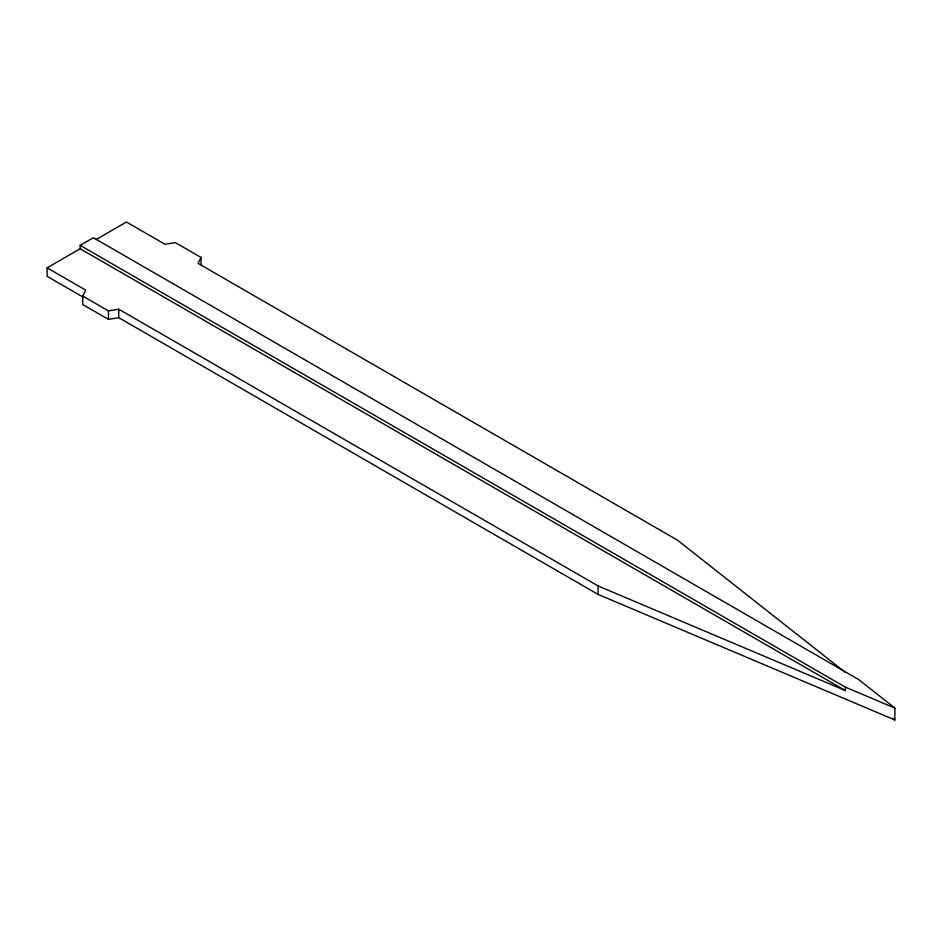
<?xml version="1.0" encoding="UTF-8"?>
<svg xmlns="http://www.w3.org/2000/svg" width="942" height="942" viewBox="0 0 942 942"><rect width="100%" height="100%" fill="white"/><g stroke="black" fill="none" stroke-linecap="round" stroke-linejoin="round"><path stroke-width="1.41" d="M80.164 245.356L845.433 687.177L845.433 690.568L80.164 248.747L80.164 245.356L93.388 237.714L858.657 679.547L894.9 708.101L894.9 719.982L598.099 594.426L118.727 317.666L108.448 319.362L82.731 304.525L82.731 296.035L85.675 290.101L47.1 267.834L47.1 276.312L83.179 297.142M95.931 239.645L126.44 222.018L165.015 244.284L175.294 242.589L201.011 257.437L198.067 263.371L677.439 540.143L844.809 672.023M47.1 267.834L80.164 248.747M82.731 296.035L108.448 310.884L118.727 309.188L598.099 585.948L845.433 690.568M845.433 687.177L894.9 708.101M892.604 718.169L894.9 719.982M598.099 585.948L598.099 594.426M201.011 257.437L201.011 264.514M118.727 309.188L118.727 317.666M108.448 310.884L108.448 319.362"/></g></svg>
